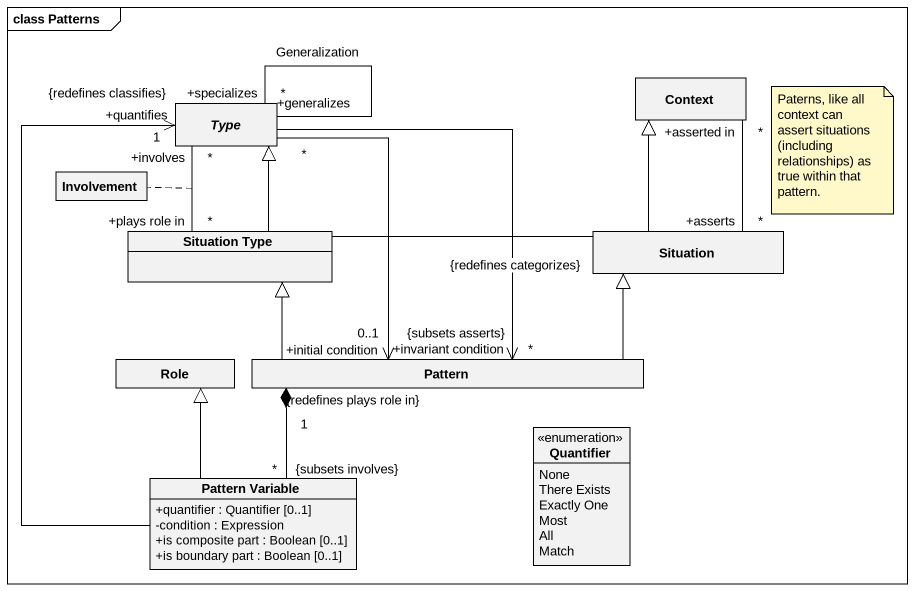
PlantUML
@startuml
mainframe class Patterns
hide circle
hide empty members
skinparam classAttributeIconSize 0
abstract class Type
class Context
class Involvement
class "Situation Type" as Situation_Type
class Situation
class Role
class Pattern
enum Quantifier {
  None
  There Exists
  Exactly One
  Most
  All
  Match
}
class "Pattern Variable" as Pattern_Variable {
  +quantifier : Quantifier [0..1]
  -condition : Expression
  +is composite part : Boolean [0..1]
  +is boundary part : Boolean [0..1]
}
Type "+specializes\n*" -- "+generalizes\n*" Type : Generalization
Type --> "+initial condition\n0..1" Pattern
Type --> "+invariant condition\n{subsets asserts}\n*" Pattern
Context "+asserted in\n*" -- "+asserts\n*" Situation
Situation_Type -up-|> Type
Situation_Type "+plays role in\n*" -up- "+involves\n*" Type
(Situation_Type, Type) .. Involvement
Situation_Type -right- "{redefines categorizes}" Situation
Situation -up-|> Context
Pattern -left-|> Situation_Type
Pattern -right-|> Situation
Pattern "{redefines plays role in}\n1" *-- "{subsets involves}\n*" Pattern_Variable
Pattern_Variable -up-> "+quantifies\n1\n{redefines classifies}" Type
Pattern_Variable -up-|> Role
note as N1
  Paterns, like all context can assert situations (including relationships) as true within that pattern.
end note
@enduml
